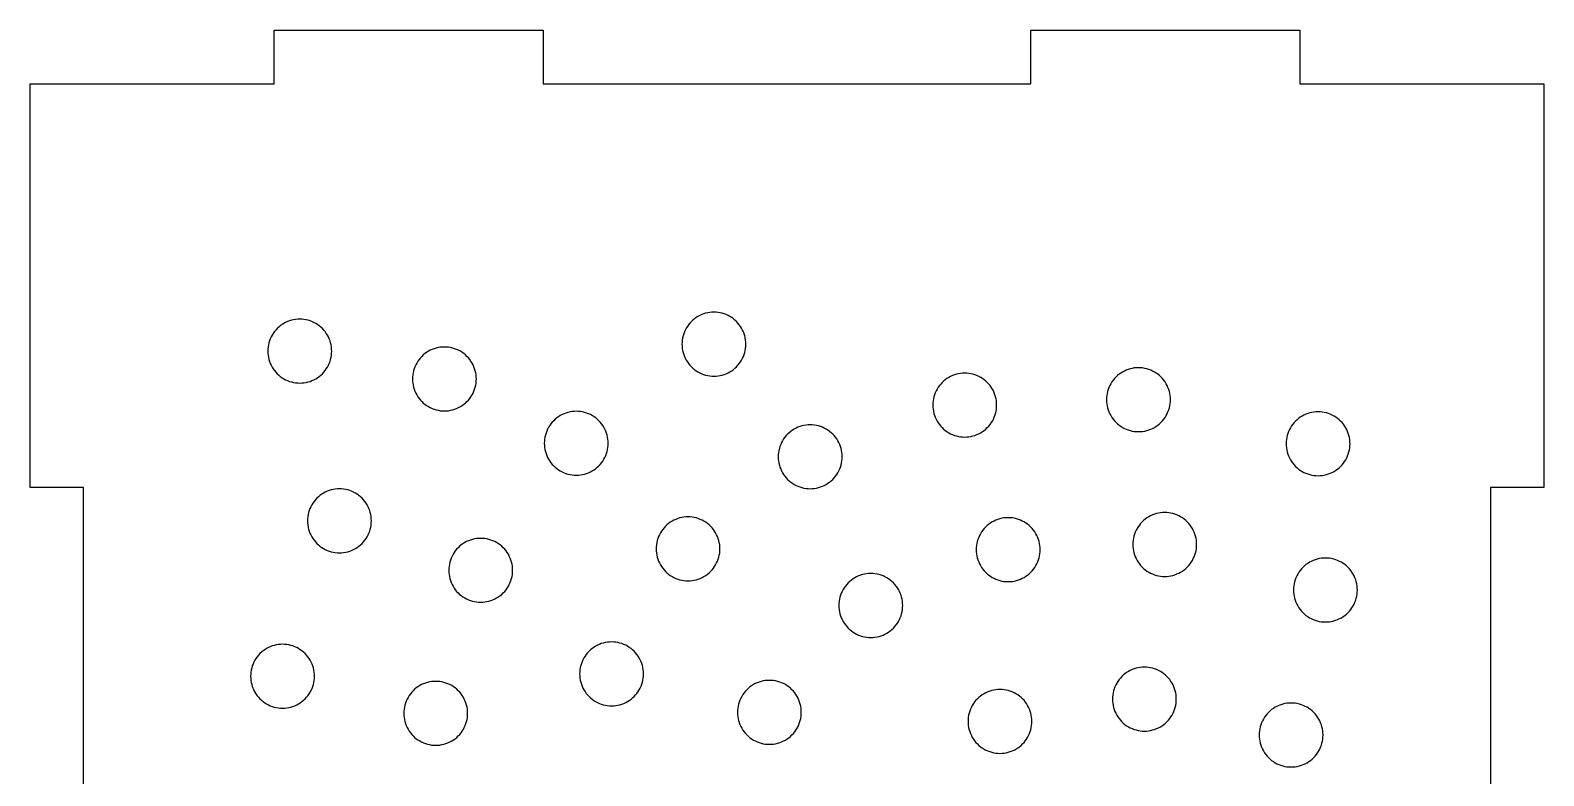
# Model space of a CAD drawing. Header units: millimetres. Extents: x 0 to 375, y -237 to 0.
# Drawn here: x 0 to 90, y -44.3 to 0 of the extents above; entities that cross this region are included whole.
import ezdxf

# ---------------------------------------------------------------- set-up
doc = ezdxf.new("R2010")
doc.units = ezdxf.units.MM
doc.layers.add('CUT', color=1, linetype='Continuous')

msp = doc.modelspace()

# ---------------------------------------------------------------- linework, layer by layer
at = {"layer": 'CUT'}
msp.add_lwpolyline([(3.175, -51.175), (3.175, -27.175), (0, -27.175), (0, -3.175), (3.175, -3.175), (14.5, -3.175), (14.5, 0), (30.5, 0), (30.5, -3.175), (59.5, -3.175), (59.5, 0), (75.5, 0), (75.5, -3.175), (86.825, -3.175), (90, -3.175), (90, -27.175), (86.825, -27.175), (86.825, -51.175)], dxfattribs=at)
for points in [[(42.453, -19.265), (42.489, -19.146), (42.518, -19.025), (42.538, -18.902), (42.55, -18.779), (42.554, -18.654), (42.55, -18.53), (42.538, -18.407), (42.518, -18.284), (42.489, -18.163), (42.453, -18.044), (42.409, -17.928), (42.358, -17.814), (42.3, -17.705), (42.234, -17.599), (42.162, -17.498), (42.083, -17.402), (41.998, -17.311), (41.907, -17.226), (41.811, -17.148), (41.71, -17.075), (41.604, -17.01), (41.495, -16.951), (41.382, -16.9), (41.265, -16.856), (41.146, -16.82), (41.025, -16.792), (40.903, -16.771), (40.779, -16.759), (40.655, -16.755), (40.53, -16.759), (40.407, -16.771), (40.284, -16.792), (40.163, -16.82), (40.044, -16.856), (39.928, -16.9), (39.815, -16.951), (39.705, -17.01), (39.6, -17.075), (39.498, -17.148), (39.402, -17.226), (39.312, -17.311), (39.227, -17.402), (39.148, -17.498), (39.075, -17.599), (39.01, -17.705), (38.951, -17.814), (38.9, -17.928), (38.856, -18.044), (38.82, -18.163), (38.792, -18.284), (38.772, -18.407), (38.759, -18.53), (38.755, -18.654), (38.759, -18.779), (38.772, -18.902), (38.792, -19.025), (38.82, -19.146), (38.856, -19.265), (38.9, -19.381), (38.951, -19.495), (39.01, -19.604), (39.075, -19.71), (39.148, -19.811), (39.227, -19.907), (39.312, -19.997), (39.402, -20.082), (39.498, -20.161), (39.6, -20.234), (39.705, -20.299), (39.815, -20.358), (39.928, -20.409), (40.044, -20.453), (40.163, -20.489), (40.284, -20.517), (40.407, -20.538), (40.53, -20.55), (40.655, -20.554), (40.779, -20.55), (40.903, -20.538), (41.025, -20.517), (41.146, -20.489), (41.265, -20.453), (41.382, -20.409), (41.495, -20.358), (41.604, -20.299), (41.71, -20.234), (41.811, -20.161), (41.907, -20.082), (41.998, -19.997), (42.083, -19.907), (42.162, -19.811), (42.234, -19.71), (42.3, -19.604), (42.358, -19.495), (42.409, -19.381), (42.453, -19.265)], [(17.824, -19.676), (17.861, -19.557), (17.889, -19.436), (17.909, -19.314), (17.921, -19.19), (17.925, -19.066), (17.921, -18.942), (17.909, -18.818), (17.889, -18.695), (17.861, -18.574), (17.824, -18.455), (17.781, -18.339), (17.729, -18.226), (17.671, -18.116), (17.605, -18.011), (17.533, -17.91), (17.454, -17.813), (17.369, -17.723), (17.278, -17.638), (17.182, -17.559), (17.081, -17.487), (16.976, -17.421), (16.866, -17.362), (16.753, -17.311), (16.636, -17.267), (16.518, -17.231), (16.397, -17.203), (16.274, -17.183), (16.15, -17.171), (16.026, -17.166), (15.902, -17.171), (15.778, -17.183), (15.655, -17.203), (15.534, -17.231), (15.415, -17.267), (15.299, -17.311), (15.186, -17.362), (15.076, -17.421), (14.971, -17.487), (14.87, -17.559), (14.774, -17.638), (14.683, -17.723), (14.598, -17.813), (14.519, -17.91), (14.447, -18.011), (14.381, -18.116), (14.323, -18.226), (14.271, -18.339), (14.227, -18.455), (14.191, -18.574), (14.163, -18.695), (14.143, -18.818), (14.131, -18.942), (14.127, -19.066), (14.131, -19.19), (14.143, -19.314), (14.163, -19.436), (14.191, -19.557), (14.227, -19.676), (14.271, -19.793), (14.323, -19.906), (14.381, -20.015), (14.447, -20.121), (14.519, -20.222), (14.598, -20.318), (14.683, -20.409), (14.774, -20.494), (14.87, -20.573), (14.971, -20.645), (15.076, -20.711), (15.186, -20.769), (15.299, -20.82), (15.415, -20.864), (15.534, -20.9), (15.655, -20.929), (15.778, -20.949), (15.902, -20.961), (16.026, -20.965), (16.15, -20.961), (16.274, -20.949), (16.397, -20.929), (16.518, -20.9), (16.636, -20.864), (16.753, -20.82), (16.866, -20.769), (16.976, -20.711), (17.081, -20.645), (17.182, -20.573), (17.278, -20.494), (17.369, -20.409), (17.454, -20.318), (17.533, -20.222), (17.605, -20.121), (17.671, -20.015), (17.729, -19.906), (17.781, -19.793), (17.824, -19.676)], [(26.425, -21.333), (26.461, -21.214), (26.49, -21.093), (26.51, -20.97), (26.522, -20.847), (26.526, -20.723), (26.522, -20.598), (26.51, -20.475), (26.49, -20.352), (26.461, -20.231), (26.425, -20.112), (26.382, -19.996), (26.33, -19.882), (26.272, -19.773), (26.206, -19.667), (26.134, -19.566), (26.055, -19.47), (25.97, -19.38), (25.879, -19.295), (25.783, -19.216), (25.682, -19.143), (25.576, -19.078), (25.467, -19.019), (25.354, -18.968), (25.237, -18.924), (25.118, -18.888), (24.997, -18.86), (24.875, -18.839), (24.751, -18.827), (24.627, -18.823), (24.503, -18.827), (24.379, -18.839), (24.256, -18.86), (24.135, -18.888), (24.016, -18.924), (23.9, -18.968), (23.787, -19.019), (23.677, -19.078), (23.572, -19.143), (23.471, -19.216), (23.374, -19.295), (23.284, -19.38), (23.199, -19.47), (23.12, -19.566), (23.048, -19.667), (22.982, -19.773), (22.923, -19.882), (22.872, -19.996), (22.828, -20.112), (22.792, -20.231), (22.764, -20.352), (22.744, -20.475), (22.732, -20.598), (22.727, -20.723), (22.732, -20.847), (22.744, -20.97), (22.764, -21.093), (22.792, -21.214), (22.828, -21.333), (22.872, -21.449), (22.923, -21.563), (22.982, -21.672), (23.048, -21.778), (23.12, -21.879), (23.199, -21.975), (23.284, -22.066), (23.374, -22.151), (23.471, -22.229), (23.572, -22.302), (23.677, -22.367), (23.787, -22.426), (23.9, -22.477), (24.016, -22.521), (24.135, -22.557), (24.256, -22.585), (24.379, -22.606), (24.503, -22.618), (24.627, -22.622), (24.751, -22.618), (24.875, -22.606), (24.997, -22.585), (25.118, -22.557), (25.237, -22.521), (25.354, -22.477), (25.467, -22.426), (25.576, -22.367), (25.682, -22.302), (25.783, -22.229), (25.879, -22.151), (25.97, -22.066), (26.055, -21.975), (26.134, -21.879), (26.206, -21.778), (26.272, -21.672), (26.33, -21.563), (26.382, -21.449), (26.425, -21.333)], [(57.367, -22.884), (57.403, -22.765), (57.431, -22.644), (57.451, -22.521), (57.464, -22.398), (57.468, -22.273), (57.464, -22.149), (57.451, -22.025), (57.431, -21.903), (57.403, -21.782), (57.367, -21.663), (57.323, -21.546), (57.272, -21.433), (57.213, -21.324), (57.148, -21.218), (57.075, -21.117), (56.996, -21.021), (56.911, -20.93), (56.821, -20.845), (56.725, -20.766), (56.624, -20.694), (56.518, -20.628), (56.408, -20.57), (56.295, -20.519), (56.179, -20.475), (56.06, -20.439), (55.939, -20.411), (55.816, -20.39), (55.693, -20.378), (55.568, -20.374), (55.444, -20.378), (55.321, -20.39), (55.198, -20.411), (55.077, -20.439), (54.958, -20.475), (54.842, -20.519), (54.728, -20.57), (54.619, -20.628), (54.513, -20.694), (54.412, -20.766), (54.316, -20.845), (54.225, -20.93), (54.14, -21.021), (54.062, -21.117), (53.989, -21.218), (53.924, -21.324), (53.865, -21.433), (53.814, -21.546), (53.77, -21.663), (53.734, -21.782), (53.706, -21.903), (53.685, -22.025), (53.673, -22.149), (53.669, -22.273), (53.673, -22.398), (53.685, -22.521), (53.706, -22.644), (53.734, -22.765), (53.77, -22.884), (53.814, -23), (53.865, -23.113), (53.924, -23.223), (53.989, -23.329), (54.062, -23.43), (54.14, -23.526), (54.225, -23.616), (54.316, -23.701), (54.412, -23.78), (54.513, -23.853), (54.619, -23.918), (54.728, -23.977), (54.842, -24.028), (54.958, -24.072), (55.077, -24.108), (55.198, -24.136), (55.321, -24.156), (55.444, -24.169), (55.568, -24.173), (55.693, -24.169), (55.816, -24.156), (55.939, -24.136), (56.06, -24.108), (56.179, -24.072), (56.295, -24.028), (56.408, -23.977), (56.518, -23.918), (56.624, -23.853), (56.725, -23.78), (56.821, -23.701), (56.911, -23.616), (56.996, -23.526), (57.075, -23.43), (57.148, -23.329), (57.213, -23.223), (57.272, -23.113), (57.323, -23), (57.367, -22.884)], [(67.656, -22.679), (67.7, -22.563), (67.736, -22.444), (67.764, -22.323), (67.784, -22.2), (67.797, -22.077), (67.801, -21.952), (67.797, -21.828), (67.784, -21.705), (67.764, -21.582), (67.736, -21.461), (67.7, -21.342), (67.656, -21.226), (67.605, -21.112), (67.546, -21.003), (67.481, -20.897), (67.408, -20.796), (67.329, -20.7), (67.244, -20.609), (67.154, -20.525), (67.058, -20.446), (66.956, -20.373), (66.851, -20.308), (66.741, -20.249), (66.628, -20.198), (66.512, -20.154), (66.393, -20.118), (66.272, -20.09), (66.149, -20.069), (66.026, -20.057), (65.901, -20.053), (65.777, -20.057), (65.653, -20.069), (65.531, -20.09), (65.41, -20.118), (65.291, -20.154), (65.174, -20.198), (65.061, -20.249), (64.952, -20.308), (64.846, -20.373), (64.745, -20.446), (64.649, -20.525), (64.558, -20.609), (64.473, -20.7), (64.394, -20.796), (64.322, -20.897), (64.256, -21.003), (64.198, -21.112), (64.147, -21.226), (64.103, -21.342), (64.067, -21.461), (64.038, -21.582), (64.018, -21.705), (64.006, -21.828), (64.002, -21.952), (64.006, -22.077), (64.018, -22.2), (64.038, -22.323), (64.067, -22.444), (64.103, -22.563), (64.147, -22.679), (64.198, -22.793), (64.256, -22.902), (64.322, -23.008), (64.394, -23.109), (64.473, -23.205), (64.558, -23.295), (64.649, -23.38), (64.745, -23.459), (64.846, -23.532), (64.952, -23.597), (65.061, -23.656), (65.174, -23.707), (65.291, -23.751), (65.41, -23.787), (65.531, -23.815), (65.653, -23.836), (65.777, -23.848), (65.901, -23.852), (66.026, -23.848), (66.149, -23.836), (66.272, -23.815), (66.393, -23.787), (66.512, -23.751), (66.628, -23.707), (66.741, -23.656), (66.851, -23.597), (66.956, -23.532), (67.058, -23.459), (67.154, -23.38), (67.244, -23.295), (67.329, -23.205), (67.408, -23.109), (67.481, -23.008), (67.546, -22.902), (67.605, -22.793), (67.656, -22.679)], [(34.266, -25.154), (34.302, -25.035), (34.33, -24.914), (34.351, -24.792), (34.363, -24.668), (34.367, -24.544), (34.363, -24.419), (34.351, -24.296), (34.33, -24.173), (34.302, -24.052), (34.266, -23.933), (34.222, -23.817), (34.171, -23.704), (34.112, -23.594), (34.047, -23.488), (33.974, -23.387), (33.896, -23.291), (33.811, -23.201), (33.72, -23.116), (33.624, -23.037), (33.523, -22.964), (33.417, -22.899), (33.308, -22.84), (33.194, -22.789), (33.078, -22.745), (32.959, -22.709), (32.838, -22.681), (32.716, -22.661), (32.592, -22.648), (32.468, -22.644), (32.343, -22.648), (32.22, -22.661), (32.097, -22.681), (31.976, -22.709), (31.857, -22.745), (31.741, -22.789), (31.628, -22.84), (31.518, -22.899), (31.412, -22.964), (31.311, -23.037), (31.215, -23.116), (31.125, -23.201), (31.04, -23.291), (30.961, -23.387), (30.888, -23.488), (30.823, -23.594), (30.764, -23.704), (30.713, -23.817), (30.669, -23.933), (30.633, -24.052), (30.605, -24.173), (30.585, -24.296), (30.572, -24.419), (30.568, -24.544), (30.572, -24.668), (30.585, -24.792), (30.605, -24.914), (30.633, -25.035), (30.669, -25.154), (30.713, -25.271), (30.764, -25.384), (30.823, -25.493), (30.888, -25.599), (30.961, -25.7), (31.04, -25.796), (31.125, -25.887), (31.215, -25.972), (31.311, -26.05), (31.412, -26.123), (31.518, -26.189), (31.628, -26.247), (31.741, -26.298), (31.857, -26.342), (31.976, -26.378), (32.097, -26.406), (32.22, -26.427), (32.343, -26.439), (32.468, -26.443), (32.592, -26.439), (32.716, -26.427), (32.838, -26.406), (32.959, -26.378), (33.078, -26.342), (33.194, -26.298), (33.308, -26.247), (33.417, -26.189), (33.523, -26.123), (33.624, -26.05), (33.72, -25.972), (33.811, -25.887), (33.896, -25.796), (33.974, -25.7), (34.047, -25.599), (34.112, -25.493), (34.171, -25.384), (34.222, -25.271), (34.266, -25.154)], [(78.336, -25.297), (78.38, -25.181), (78.416, -25.062), (78.444, -24.941), (78.464, -24.818), (78.477, -24.695), (78.481, -24.571), (78.477, -24.446), (78.464, -24.323), (78.444, -24.2), (78.416, -24.079), (78.38, -23.96), (78.336, -23.844), (78.285, -23.731), (78.226, -23.621), (78.161, -23.515), (78.088, -23.414), (78.009, -23.318), (77.924, -23.228), (77.834, -23.143), (77.738, -23.064), (77.636, -22.991), (77.531, -22.926), (77.421, -22.867), (77.308, -22.816), (77.192, -22.772), (77.073, -22.736), (76.952, -22.708), (76.829, -22.688), (76.706, -22.675), (76.581, -22.671), (76.457, -22.675), (76.333, -22.688), (76.211, -22.708), (76.09, -22.736), (75.971, -22.772), (75.854, -22.816), (75.741, -22.867), (75.632, -22.926), (75.526, -22.991), (75.425, -23.064), (75.329, -23.143), (75.238, -23.228), (75.153, -23.318), (75.074, -23.414), (75.002, -23.515), (74.936, -23.621), (74.878, -23.731), (74.827, -23.844), (74.783, -23.96), (74.747, -24.079), (74.718, -24.2), (74.698, -24.323), (74.686, -24.446), (74.682, -24.571), (74.686, -24.695), (74.698, -24.818), (74.718, -24.941), (74.747, -25.062), (74.783, -25.181), (74.827, -25.297), (74.878, -25.411), (74.936, -25.52), (75.002, -25.626), (75.074, -25.727), (75.153, -25.823), (75.238, -25.914), (75.329, -25.999), (75.425, -26.077), (75.526, -26.15), (75.632, -26.215), (75.741, -26.274), (75.854, -26.325), (75.971, -26.369), (76.09, -26.405), (76.211, -26.433), (76.333, -26.454), (76.457, -26.466), (76.581, -26.47), (76.706, -26.466), (76.829, -26.454), (76.952, -26.433), (77.073, -26.405), (77.192, -26.369), (77.308, -26.325), (77.421, -26.274), (77.531, -26.215), (77.636, -26.15), (77.738, -26.077), (77.834, -25.999), (77.924, -25.914), (78.009, -25.823), (78.088, -25.727), (78.161, -25.626), (78.226, -25.52), (78.285, -25.411), (78.336, -25.297)], [(48.178, -25.954), (48.214, -25.835), (48.242, -25.714), (48.263, -25.591), (48.275, -25.468), (48.279, -25.344), (48.275, -25.219), (48.263, -25.096), (48.242, -24.973), (48.214, -24.852), (48.178, -24.733), (48.134, -24.617), (48.083, -24.504), (48.024, -24.394), (47.959, -24.288), (47.886, -24.187), (47.808, -24.091), (47.723, -24.001), (47.632, -23.916), (47.536, -23.837), (47.435, -23.764), (47.329, -23.699), (47.22, -23.64), (47.106, -23.589), (46.99, -23.545), (46.871, -23.509), (46.75, -23.481), (46.628, -23.461), (46.504, -23.448), (46.38, -23.444), (46.255, -23.448), (46.132, -23.461), (46.009, -23.481), (45.888, -23.509), (45.769, -23.545), (45.653, -23.589), (45.54, -23.64), (45.43, -23.699), (45.324, -23.764), (45.223, -23.837), (45.127, -23.916), (45.037, -24.001), (44.952, -24.091), (44.873, -24.187), (44.8, -24.288), (44.735, -24.394), (44.676, -24.504), (44.625, -24.617), (44.581, -24.733), (44.545, -24.852), (44.517, -24.973), (44.497, -25.096), (44.484, -25.219), (44.48, -25.344), (44.484, -25.468), (44.497, -25.591), (44.517, -25.714), (44.545, -25.835), (44.581, -25.954), (44.625, -26.07), (44.676, -26.184), (44.735, -26.293), (44.8, -26.399), (44.873, -26.5), (44.952, -26.596), (45.037, -26.687), (45.127, -26.772), (45.223, -26.85), (45.324, -26.923), (45.43, -26.988), (45.54, -27.047), (45.653, -27.098), (45.769, -27.142), (45.888, -27.178), (46.009, -27.206), (46.132, -27.227), (46.255, -27.239), (46.38, -27.243), (46.504, -27.239), (46.628, -27.227), (46.75, -27.206), (46.871, -27.178), (46.99, -27.142), (47.106, -27.098), (47.22, -27.047), (47.329, -26.988), (47.435, -26.923), (47.536, -26.85), (47.632, -26.772), (47.723, -26.687), (47.808, -26.596), (47.886, -26.5), (47.959, -26.399), (48.024, -26.293), (48.083, -26.184), (48.134, -26.07), (48.178, -25.954)], [(20.184, -29.764), (20.22, -29.645), (20.248, -29.524), (20.269, -29.402), (20.281, -29.278), (20.285, -29.154), (20.281, -29.03), (20.269, -28.906), (20.248, -28.783), (20.22, -28.662), (20.184, -28.543), (20.14, -28.427), (20.089, -28.314), (20.03, -28.204), (19.965, -28.099), (19.892, -27.998), (19.814, -27.902), (19.729, -27.811), (19.638, -27.726), (19.542, -27.647), (19.441, -27.575), (19.335, -27.509), (19.226, -27.45), (19.112, -27.399), (18.996, -27.355), (18.877, -27.319), (18.756, -27.291), (18.634, -27.271), (18.51, -27.259), (18.386, -27.255), (18.261, -27.259), (18.138, -27.271), (18.015, -27.291), (17.894, -27.319), (17.775, -27.355), (17.659, -27.399), (17.546, -27.45), (17.436, -27.509), (17.33, -27.575), (17.229, -27.647), (17.133, -27.726), (17.043, -27.811), (16.958, -27.902), (16.879, -27.998), (16.806, -28.099), (16.741, -28.204), (16.682, -28.314), (16.631, -28.427), (16.587, -28.543), (16.551, -28.662), (16.523, -28.783), (16.503, -28.906), (16.49, -29.03), (16.486, -29.154), (16.49, -29.278), (16.503, -29.402), (16.523, -29.524), (16.551, -29.645), (16.587, -29.764), (16.631, -29.881), (16.682, -29.994), (16.741, -30.104), (16.806, -30.209), (16.879, -30.31), (16.958, -30.406), (17.043, -30.497), (17.133, -30.582), (17.229, -30.661), (17.33, -30.733), (17.436, -30.799), (17.546, -30.857), (17.659, -30.909), (17.775, -30.952), (17.894, -30.988), (18.015, -31.017), (18.138, -31.037), (18.261, -31.049), (18.386, -31.053), (18.51, -31.049), (18.634, -31.037), (18.756, -31.017), (18.877, -30.988), (18.996, -30.952), (19.112, -30.909), (19.226, -30.857), (19.335, -30.799), (19.441, -30.733), (19.542, -30.661), (19.638, -30.582), (19.729, -30.497), (19.814, -30.406), (19.892, -30.31), (19.965, -30.209), (20.03, -30.104), (20.089, -29.994), (20.14, -29.881), (20.184, -29.764)], [(69.258, -31.168), (69.294, -31.049), (69.322, -30.928), (69.342, -30.805), (69.354, -30.682), (69.358, -30.557), (69.354, -30.433), (69.342, -30.309), (69.322, -30.187), (69.294, -30.066), (69.258, -29.947), (69.214, -29.831), (69.163, -29.717), (69.104, -29.608), (69.038, -29.502), (68.966, -29.401), (68.887, -29.305), (68.802, -29.214), (68.711, -29.129), (68.615, -29.051), (68.514, -28.978), (68.409, -28.913), (68.299, -28.854), (68.186, -28.803), (68.07, -28.759), (67.951, -28.723), (67.83, -28.695), (67.707, -28.674), (67.583, -28.662), (67.459, -28.658), (67.335, -28.662), (67.211, -28.674), (67.089, -28.695), (66.968, -28.723), (66.849, -28.759), (66.732, -28.803), (66.619, -28.854), (66.509, -28.913), (66.404, -28.978), (66.303, -29.051), (66.207, -29.129), (66.116, -29.214), (66.031, -29.305), (65.952, -29.401), (65.88, -29.502), (65.814, -29.608), (65.756, -29.717), (65.704, -29.831), (65.661, -29.947), (65.625, -30.066), (65.596, -30.187), (65.576, -30.309), (65.564, -30.433), (65.56, -30.557), (65.564, -30.682), (65.576, -30.805), (65.596, -30.928), (65.625, -31.049), (65.661, -31.168), (65.704, -31.284), (65.756, -31.397), (65.814, -31.507), (65.88, -31.613), (65.952, -31.714), (66.031, -31.81), (66.116, -31.9), (66.207, -31.985), (66.303, -32.064), (66.404, -32.137), (66.509, -32.202), (66.619, -32.261), (66.732, -32.312), (66.849, -32.356), (66.968, -32.392), (67.089, -32.42), (67.211, -32.44), (67.335, -32.453), (67.459, -32.457), (67.583, -32.453), (67.707, -32.44), (67.83, -32.42), (67.951, -32.392), (68.07, -32.356), (68.186, -32.312), (68.299, -32.261), (68.409, -32.202), (68.514, -32.137), (68.615, -32.064), (68.711, -31.985), (68.802, -31.9), (68.887, -31.81), (68.966, -31.714), (69.038, -31.613), (69.104, -31.507), (69.163, -31.397), (69.214, -31.284), (69.258, -31.168)], [(40.912, -31.429), (40.948, -31.31), (40.976, -31.189), (40.997, -31.066), (41.009, -30.943), (41.013, -30.818), (41.009, -30.694), (40.997, -30.57), (40.976, -30.448), (40.948, -30.327), (40.912, -30.208), (40.868, -30.092), (40.817, -29.978), (40.758, -29.869), (40.693, -29.763), (40.62, -29.662), (40.542, -29.566), (40.457, -29.475), (40.366, -29.39), (40.27, -29.312), (40.169, -29.239), (40.063, -29.174), (39.954, -29.115), (39.84, -29.064), (39.724, -29.02), (39.605, -28.984), (39.484, -28.956), (39.362, -28.935), (39.238, -28.923), (39.114, -28.919), (38.989, -28.923), (38.866, -28.935), (38.743, -28.956), (38.622, -28.984), (38.503, -29.02), (38.387, -29.064), (38.274, -29.115), (38.164, -29.174), (38.058, -29.239), (37.957, -29.312), (37.861, -29.39), (37.771, -29.475), (37.686, -29.566), (37.607, -29.662), (37.534, -29.763), (37.469, -29.869), (37.41, -29.978), (37.359, -30.092), (37.315, -30.208), (37.279, -30.327), (37.251, -30.448), (37.231, -30.57), (37.218, -30.694), (37.214, -30.818), (37.218, -30.943), (37.231, -31.066), (37.251, -31.189), (37.279, -31.31), (37.315, -31.429), (37.359, -31.545), (37.41, -31.658), (37.469, -31.768), (37.534, -31.874), (37.607, -31.975), (37.686, -32.071), (37.771, -32.161), (37.861, -32.246), (37.957, -32.325), (38.058, -32.398), (38.164, -32.463), (38.274, -32.522), (38.387, -32.573), (38.503, -32.617), (38.622, -32.653), (38.743, -32.681), (38.866, -32.701), (38.989, -32.714), (39.114, -32.718), (39.238, -32.714), (39.362, -32.701), (39.484, -32.681), (39.605, -32.653), (39.724, -32.617), (39.84, -32.573), (39.954, -32.522), (40.063, -32.463), (40.169, -32.398), (40.27, -32.325), (40.366, -32.246), (40.457, -32.161), (40.542, -32.071), (40.62, -31.975), (40.693, -31.874), (40.758, -31.768), (40.817, -31.658), (40.868, -31.545), (40.912, -31.429)], [(59.951, -31.477), (59.987, -31.358), (60.015, -31.237), (60.035, -31.115), (60.047, -30.991), (60.052, -30.867), (60.047, -30.743), (60.035, -30.619), (60.015, -30.496), (59.987, -30.375), (59.951, -30.256), (59.907, -30.14), (59.856, -30.027), (59.797, -29.917), (59.731, -29.812), (59.659, -29.711), (59.58, -29.615), (59.495, -29.524), (59.405, -29.439), (59.308, -29.36), (59.207, -29.288), (59.102, -29.222), (58.992, -29.163), (58.879, -29.112), (58.763, -29.068), (58.644, -29.032), (58.523, -29.004), (58.4, -28.984), (58.276, -28.972), (58.152, -28.968), (58.028, -28.972), (57.904, -28.984), (57.782, -29.004), (57.661, -29.032), (57.542, -29.068), (57.425, -29.112), (57.312, -29.163), (57.203, -29.222), (57.097, -29.288), (56.996, -29.36), (56.9, -29.439), (56.809, -29.524), (56.724, -29.615), (56.645, -29.711), (56.573, -29.812), (56.507, -29.917), (56.449, -30.027), (56.398, -30.14), (56.354, -30.256), (56.318, -30.375), (56.289, -30.496), (56.269, -30.619), (56.257, -30.743), (56.253, -30.867), (56.257, -30.991), (56.269, -31.115), (56.289, -31.237), (56.318, -31.358), (56.354, -31.477), (56.398, -31.594), (56.449, -31.707), (56.507, -31.816), (56.573, -31.922), (56.645, -32.023), (56.724, -32.119), (56.809, -32.21), (56.9, -32.295), (56.996, -32.374), (57.097, -32.446), (57.203, -32.512), (57.312, -32.57), (57.425, -32.622), (57.542, -32.665), (57.661, -32.701), (57.782, -32.73), (57.904, -32.75), (58.028, -32.762), (58.152, -32.766), (58.276, -32.762), (58.4, -32.75), (58.523, -32.73), (58.644, -32.701), (58.763, -32.665), (58.879, -32.622), (58.992, -32.57), (59.102, -32.512), (59.207, -32.446), (59.308, -32.374), (59.405, -32.295), (59.495, -32.21), (59.58, -32.119), (59.659, -32.023), (59.731, -31.922), (59.797, -31.816), (59.856, -31.707), (59.907, -31.594), (59.951, -31.477)], [(28.583, -32.703), (28.619, -32.584), (28.647, -32.463), (28.667, -32.341), (28.679, -32.217), (28.683, -32.093), (28.679, -31.969), (28.667, -31.845), (28.647, -31.722), (28.619, -31.601), (28.583, -31.482), (28.539, -31.366), (28.488, -31.253), (28.429, -31.143), (28.363, -31.038), (28.291, -30.937), (28.212, -30.841), (28.127, -30.75), (28.036, -30.665), (27.94, -30.586), (27.839, -30.514), (27.734, -30.448), (27.624, -30.389), (27.511, -30.338), (27.395, -30.294), (27.276, -30.258), (27.155, -30.23), (27.032, -30.21), (26.908, -30.198), (26.784, -30.194), (26.66, -30.198), (26.536, -30.21), (26.414, -30.23), (26.293, -30.258), (26.174, -30.294), (26.057, -30.338), (25.944, -30.389), (25.834, -30.448), (25.729, -30.514), (25.628, -30.586), (25.532, -30.665), (25.441, -30.75), (25.356, -30.841), (25.277, -30.937), (25.205, -31.038), (25.139, -31.143), (25.081, -31.253), (25.029, -31.366), (24.986, -31.482), (24.95, -31.601), (24.921, -31.722), (24.901, -31.845), (24.889, -31.969), (24.885, -32.093), (24.889, -32.217), (24.901, -32.341), (24.921, -32.463), (24.95, -32.584), (24.986, -32.703), (25.029, -32.82), (25.081, -32.933), (25.139, -33.042), (25.205, -33.148), (25.277, -33.249), (25.356, -33.345), (25.441, -33.436), (25.532, -33.521), (25.628, -33.6), (25.729, -33.672), (25.834, -33.738), (25.944, -33.796), (26.057, -33.848), (26.174, -33.891), (26.293, -33.927), (26.414, -33.956), (26.536, -33.976), (26.66, -33.988), (26.784, -33.992), (26.908, -33.988), (27.032, -33.976), (27.155, -33.956), (27.276, -33.927), (27.395, -33.891), (27.511, -33.848), (27.624, -33.796), (27.734, -33.738), (27.839, -33.672), (27.94, -33.6), (28.036, -33.521), (28.127, -33.436), (28.212, -33.345), (28.291, -33.249), (28.363, -33.148), (28.429, -33.042), (28.488, -32.933), (28.539, -32.82), (28.583, -32.703)], [(78.817, -33.874), (78.853, -33.756), (78.881, -33.634), (78.901, -33.512), (78.913, -33.388), (78.918, -33.264), (78.913, -33.14), (78.901, -33.016), (78.881, -32.893), (78.853, -32.772), (78.817, -32.653), (78.773, -32.537), (78.722, -32.424), (78.663, -32.314), (78.597, -32.209), (78.525, -32.108), (78.446, -32.012), (78.361, -31.921), (78.271, -31.836), (78.174, -31.757), (78.073, -31.685), (77.968, -31.619), (77.858, -31.56), (77.745, -31.509), (77.629, -31.465), (77.51, -31.429), (77.389, -31.401), (77.266, -31.381), (77.142, -31.369), (77.018, -31.365), (76.894, -31.369), (76.77, -31.381), (76.648, -31.401), (76.527, -31.429), (76.408, -31.465), (76.291, -31.509), (76.178, -31.56), (76.069, -31.619), (75.963, -31.685), (75.862, -31.757), (75.766, -31.836), (75.675, -31.921), (75.59, -32.012), (75.511, -32.108), (75.439, -32.209), (75.373, -32.314), (75.315, -32.424), (75.264, -32.537), (75.22, -32.653), (75.184, -32.772), (75.155, -32.893), (75.135, -33.016), (75.123, -33.14), (75.119, -33.264), (75.123, -33.388), (75.135, -33.512), (75.155, -33.634), (75.184, -33.756), (75.22, -33.874), (75.264, -33.991), (75.315, -34.104), (75.373, -34.214), (75.439, -34.319), (75.511, -34.42), (75.59, -34.516), (75.675, -34.607), (75.766, -34.692), (75.862, -34.771), (75.963, -34.843), (76.069, -34.909), (76.178, -34.967), (76.291, -35.019), (76.408, -35.062), (76.527, -35.099), (76.648, -35.127), (76.77, -35.147), (76.894, -35.159), (77.018, -35.163), (77.142, -35.159), (77.266, -35.147), (77.389, -35.127), (77.51, -35.099), (77.629, -35.062), (77.745, -35.019), (77.858, -34.967), (77.968, -34.909), (78.073, -34.843), (78.174, -34.771), (78.271, -34.692), (78.361, -34.607), (78.446, -34.516), (78.525, -34.42), (78.597, -34.319), (78.663, -34.214), (78.722, -34.104), (78.773, -33.991), (78.817, -33.874)], [(51.737, -34.911), (51.781, -34.795), (51.817, -34.676), (51.845, -34.555), (51.865, -34.432), (51.878, -34.309), (51.882, -34.184), (51.878, -34.06), (51.865, -33.936), (51.845, -33.814), (51.817, -33.693), (51.781, -33.574), (51.737, -33.458), (51.686, -33.344), (51.627, -33.235), (51.562, -33.129), (51.489, -33.028), (51.41, -32.932), (51.325, -32.841), (51.235, -32.756), (51.139, -32.678), (51.038, -32.605), (50.932, -32.54), (50.822, -32.481), (50.709, -32.43), (50.593, -32.386), (50.474, -32.35), (50.353, -32.322), (50.23, -32.301), (50.107, -32.289), (49.982, -32.285), (49.858, -32.289), (49.734, -32.301), (49.612, -32.322), (49.491, -32.35), (49.372, -32.386), (49.255, -32.43), (49.142, -32.481), (49.033, -32.54), (48.927, -32.605), (48.826, -32.678), (48.73, -32.756), (48.639, -32.841), (48.554, -32.932), (48.475, -33.028), (48.403, -33.129), (48.337, -33.235), (48.279, -33.344), (48.228, -33.458), (48.184, -33.574), (48.148, -33.693), (48.12, -33.814), (48.099, -33.936), (48.087, -34.06), (48.083, -34.184), (48.087, -34.309), (48.099, -34.432), (48.12, -34.555), (48.148, -34.676), (48.184, -34.795), (48.228, -34.911), (48.279, -35.024), (48.337, -35.134), (48.403, -35.24), (48.475, -35.341), (48.554, -35.437), (48.639, -35.527), (48.73, -35.612), (48.826, -35.691), (48.927, -35.764), (49.033, -35.829), (49.142, -35.888), (49.255, -35.939), (49.372, -35.983), (49.491, -36.019), (49.612, -36.047), (49.734, -36.067), (49.858, -36.08), (49.982, -36.084), (50.107, -36.08), (50.23, -36.067), (50.353, -36.047), (50.474, -36.019), (50.593, -35.983), (50.709, -35.939), (50.822, -35.888), (50.932, -35.829), (51.038, -35.764), (51.139, -35.691), (51.235, -35.612), (51.325, -35.527), (51.41, -35.437), (51.489, -35.341), (51.562, -35.24), (51.627, -35.134), (51.686, -35.024), (51.737, -34.911)], [(16.8, -38.999), (16.836, -38.881), (16.865, -38.76), (16.885, -38.637), (16.897, -38.513), (16.901, -38.389), (16.897, -38.265), (16.885, -38.141), (16.865, -38.018), (16.836, -37.897), (16.8, -37.778), (16.757, -37.662), (16.705, -37.549), (16.647, -37.439), (16.581, -37.334), (16.509, -37.233), (16.43, -37.137), (16.345, -37.046), (16.254, -36.961), (16.158, -36.882), (16.057, -36.81), (15.951, -36.744), (15.842, -36.686), (15.729, -36.634), (15.612, -36.59), (15.493, -36.554), (15.372, -36.526), (15.25, -36.506), (15.126, -36.494), (15.002, -36.49), (14.878, -36.494), (14.754, -36.506), (14.631, -36.526), (14.51, -36.554), (14.391, -36.59), (14.275, -36.634), (14.162, -36.686), (14.052, -36.744), (13.947, -36.81), (13.846, -36.882), (13.749, -36.961), (13.659, -37.046), (13.574, -37.137), (13.495, -37.233), (13.423, -37.334), (13.357, -37.439), (13.298, -37.549), (13.247, -37.662), (13.203, -37.778), (13.167, -37.897), (13.139, -38.018), (13.119, -38.141), (13.107, -38.265), (13.102, -38.389), (13.107, -38.513), (13.119, -38.637), (13.139, -38.76), (13.167, -38.881), (13.203, -38.999), (13.247, -39.116), (13.298, -39.229), (13.357, -39.339), (13.423, -39.444), (13.495, -39.545), (13.574, -39.641), (13.659, -39.732), (13.749, -39.817), (13.846, -39.896), (13.947, -39.968), (14.052, -40.034), (14.162, -40.092), (14.275, -40.144), (14.391, -40.187), (14.51, -40.224), (14.631, -40.252), (14.754, -40.272), (14.878, -40.284), (15.002, -40.288), (15.126, -40.284), (15.25, -40.272), (15.372, -40.252), (15.493, -40.224), (15.612, -40.187), (15.729, -40.144), (15.842, -40.092), (15.951, -40.034), (16.057, -39.968), (16.158, -39.896), (16.254, -39.817), (16.345, -39.732), (16.43, -39.641), (16.509, -39.545), (16.581, -39.444), (16.647, -39.339), (16.705, -39.229), (16.757, -39.116), (16.8, -38.999)], [(36.323, -38.977), (36.367, -38.86), (36.403, -38.741), (36.431, -38.62), (36.452, -38.498), (36.464, -38.374), (36.468, -38.25), (36.464, -38.126), (36.452, -38.002), (36.431, -37.879), (36.403, -37.758), (36.367, -37.639), (36.323, -37.523), (36.272, -37.41), (36.213, -37.3), (36.148, -37.195), (36.075, -37.094), (35.997, -36.997), (35.912, -36.907), (35.821, -36.822), (35.725, -36.743), (35.624, -36.671), (35.518, -36.605), (35.409, -36.546), (35.295, -36.495), (35.179, -36.451), (35.06, -36.415), (34.939, -36.387), (34.817, -36.367), (34.693, -36.355), (34.569, -36.35), (34.444, -36.355), (34.321, -36.367), (34.198, -36.387), (34.077, -36.415), (33.958, -36.451), (33.842, -36.495), (33.729, -36.546), (33.619, -36.605), (33.513, -36.671), (33.412, -36.743), (33.316, -36.822), (33.226, -36.907), (33.141, -36.997), (33.062, -37.094), (32.989, -37.195), (32.924, -37.3), (32.865, -37.41), (32.814, -37.523), (32.77, -37.639), (32.734, -37.758), (32.706, -37.879), (32.686, -38.002), (32.673, -38.126), (32.669, -38.25), (32.673, -38.374), (32.686, -38.498), (32.706, -38.62), (32.734, -38.741), (32.77, -38.86), (32.814, -38.977), (32.865, -39.09), (32.924, -39.199), (32.989, -39.305), (33.062, -39.406), (33.141, -39.502), (33.226, -39.593), (33.316, -39.678), (33.412, -39.757), (33.513, -39.829), (33.619, -39.895), (33.729, -39.953), (33.842, -40.005), (33.958, -40.048), (34.077, -40.084), (34.198, -40.113), (34.321, -40.133), (34.444, -40.145), (34.569, -40.149), (34.693, -40.145), (34.817, -40.133), (34.939, -40.113), (35.06, -40.084), (35.179, -40.048), (35.295, -40.005), (35.409, -39.953), (35.518, -39.895), (35.624, -39.829), (35.725, -39.757), (35.821, -39.678), (35.912, -39.593), (35.997, -39.502), (36.075, -39.406), (36.148, -39.305), (36.213, -39.199), (36.272, -39.09), (36.323, -38.977)], [(25.908, -41.203), (25.944, -41.084), (25.972, -40.963), (25.992, -40.84), (26.004, -40.717), (26.008, -40.593), (26.004, -40.468), (25.992, -40.345), (25.972, -40.222), (25.944, -40.101), (25.908, -39.982), (25.864, -39.866), (25.812, -39.752), (25.754, -39.643), (25.688, -39.537), (25.616, -39.436), (25.537, -39.34), (25.452, -39.249), (25.361, -39.165), (25.265, -39.086), (25.164, -39.013), (25.059, -38.948), (24.949, -38.889), (24.836, -38.838), (24.72, -38.794), (24.601, -38.758), (24.48, -38.73), (24.357, -38.709), (24.233, -38.697), (24.109, -38.693), (23.985, -38.697), (23.861, -38.709), (23.739, -38.73), (23.617, -38.758), (23.499, -38.794), (23.382, -38.838), (23.269, -38.889), (23.159, -38.948), (23.054, -39.013), (22.953, -39.086), (22.857, -39.165), (22.766, -39.249), (22.681, -39.34), (22.602, -39.436), (22.53, -39.537), (22.464, -39.643), (22.406, -39.752), (22.354, -39.866), (22.311, -39.982), (22.274, -40.101), (22.246, -40.222), (22.226, -40.345), (22.214, -40.468), (22.21, -40.593), (22.214, -40.717), (22.226, -40.84), (22.246, -40.963), (22.274, -41.084), (22.311, -41.203), (22.354, -41.319), (22.406, -41.433), (22.464, -41.542), (22.53, -41.648), (22.602, -41.749), (22.681, -41.845), (22.766, -41.936), (22.857, -42.02), (22.953, -42.099), (23.054, -42.172), (23.159, -42.237), (23.269, -42.296), (23.382, -42.347), (23.499, -42.391), (23.617, -42.427), (23.739, -42.455), (23.861, -42.476), (23.985, -42.488), (24.109, -42.492), (24.233, -42.488), (24.357, -42.476), (24.48, -42.455), (24.601, -42.427), (24.72, -42.391), (24.836, -42.347), (24.949, -42.296), (25.059, -42.237), (25.164, -42.172), (25.265, -42.099), (25.361, -42.02), (25.452, -41.936), (25.537, -41.845), (25.616, -41.749), (25.688, -41.648), (25.754, -41.542), (25.812, -41.433), (25.864, -41.319), (25.908, -41.203)], [(45.752, -41.143), (45.788, -41.024), (45.816, -40.903), (45.836, -40.781), (45.848, -40.657), (45.852, -40.533), (45.848, -40.409), (45.836, -40.285), (45.816, -40.162), (45.788, -40.041), (45.752, -39.922), (45.708, -39.806), (45.656, -39.693), (45.598, -39.583), (45.532, -39.478), (45.46, -39.377), (45.381, -39.281), (45.296, -39.19), (45.205, -39.105), (45.109, -39.026), (45.008, -38.954), (44.903, -38.888), (44.793, -38.829), (44.68, -38.778), (44.564, -38.734), (44.445, -38.698), (44.324, -38.67), (44.201, -38.65), (44.077, -38.638), (43.953, -38.634), (43.829, -38.638), (43.705, -38.65), (43.582, -38.67), (43.461, -38.698), (43.343, -38.734), (43.226, -38.778), (43.113, -38.829), (43.003, -38.888), (42.898, -38.954), (42.797, -39.026), (42.701, -39.105), (42.61, -39.19), (42.525, -39.281), (42.446, -39.377), (42.374, -39.478), (42.308, -39.583), (42.25, -39.693), (42.198, -39.806), (42.155, -39.922), (42.118, -40.041), (42.09, -40.162), (42.07, -40.285), (42.058, -40.409), (42.054, -40.533), (42.058, -40.657), (42.07, -40.781), (42.09, -40.903), (42.118, -41.024), (42.155, -41.143), (42.198, -41.26), (42.25, -41.373), (42.308, -41.483), (42.374, -41.588), (42.446, -41.689), (42.525, -41.785), (42.61, -41.876), (42.701, -41.961), (42.797, -42.04), (42.898, -42.112), (43.003, -42.178), (43.113, -42.236), (43.226, -42.288), (43.343, -42.331), (43.461, -42.368), (43.582, -42.396), (43.705, -42.416), (43.829, -42.428), (43.953, -42.432), (44.077, -42.428), (44.201, -42.416), (44.324, -42.396), (44.445, -42.368), (44.564, -42.331), (44.68, -42.288), (44.793, -42.236), (44.903, -42.178), (45.008, -42.112), (45.109, -42.04), (45.205, -41.961), (45.296, -41.876), (45.381, -41.785), (45.46, -41.689), (45.532, -41.588), (45.598, -41.483), (45.656, -41.373), (45.708, -41.26), (45.752, -41.143)], [(68.05, -40.358), (68.087, -40.239), (68.115, -40.118), (68.135, -39.996), (68.147, -39.872), (68.151, -39.748), (68.147, -39.624), (68.135, -39.5), (68.115, -39.377), (68.087, -39.256), (68.05, -39.137), (68.007, -39.021), (67.955, -38.908), (67.897, -38.798), (67.831, -38.693), (67.759, -38.592), (67.68, -38.496), (67.595, -38.405), (67.504, -38.32), (67.408, -38.241), (67.307, -38.169), (67.202, -38.103), (67.092, -38.044), (66.979, -37.993), (66.862, -37.949), (66.744, -37.913), (66.623, -37.885), (66.5, -37.865), (66.376, -37.853), (66.252, -37.848), (66.128, -37.853), (66.004, -37.865), (65.881, -37.885), (65.76, -37.913), (65.641, -37.949), (65.525, -37.993), (65.412, -38.044), (65.302, -38.103), (65.197, -38.169), (65.096, -38.241), (65, -38.32), (64.909, -38.405), (64.824, -38.496), (64.745, -38.592), (64.673, -38.693), (64.607, -38.798), (64.549, -38.908), (64.497, -39.021), (64.453, -39.137), (64.417, -39.256), (64.389, -39.377), (64.369, -39.5), (64.357, -39.624), (64.353, -39.748), (64.357, -39.872), (64.369, -39.996), (64.389, -40.118), (64.417, -40.239), (64.453, -40.358), (64.497, -40.475), (64.549, -40.588), (64.607, -40.697), (64.673, -40.803), (64.745, -40.904), (64.824, -41), (64.909, -41.091), (65, -41.176), (65.096, -41.255), (65.197, -41.327), (65.302, -41.393), (65.412, -41.451), (65.525, -41.503), (65.641, -41.546), (65.76, -41.582), (65.881, -41.611), (66.004, -41.631), (66.128, -41.643), (66.252, -41.647), (66.376, -41.643), (66.5, -41.631), (66.623, -41.611), (66.744, -41.582), (66.862, -41.546), (66.979, -41.503), (67.092, -41.451), (67.202, -41.393), (67.307, -41.327), (67.408, -41.255), (67.504, -41.176), (67.595, -41.091), (67.68, -41), (67.759, -40.904), (67.831, -40.803), (67.897, -40.697), (67.955, -40.588), (68.007, -40.475), (68.05, -40.358)], [(59.464, -41.682), (59.5, -41.564), (59.528, -41.442), (59.549, -41.32), (59.561, -41.196), (59.565, -41.072), (59.561, -40.948), (59.549, -40.824), (59.528, -40.701), (59.5, -40.58), (59.464, -40.461), (59.42, -40.345), (59.369, -40.232), (59.31, -40.122), (59.245, -40.017), (59.172, -39.916), (59.094, -39.82), (59.009, -39.729), (58.918, -39.644), (58.822, -39.565), (58.721, -39.493), (58.615, -39.427), (58.506, -39.369), (58.392, -39.317), (58.276, -39.273), (58.157, -39.237), (58.036, -39.209), (57.913, -39.189), (57.79, -39.177), (57.666, -39.173), (57.541, -39.177), (57.418, -39.189), (57.295, -39.209), (57.174, -39.237), (57.055, -39.273), (56.939, -39.317), (56.825, -39.369), (56.716, -39.427), (56.61, -39.493), (56.509, -39.565), (56.413, -39.644), (56.323, -39.729), (56.238, -39.82), (56.159, -39.916), (56.086, -40.017), (56.021, -40.122), (55.962, -40.232), (55.911, -40.345), (55.867, -40.461), (55.831, -40.58), (55.803, -40.701), (55.782, -40.824), (55.77, -40.948), (55.766, -41.072), (55.77, -41.196), (55.782, -41.32), (55.803, -41.442), (55.831, -41.564), (55.867, -41.682), (55.911, -41.799), (55.962, -41.912), (56.021, -42.022), (56.086, -42.127), (56.159, -42.228), (56.238, -42.324), (56.323, -42.415), (56.413, -42.5), (56.509, -42.579), (56.61, -42.651), (56.716, -42.717), (56.825, -42.775), (56.939, -42.827), (57.055, -42.87), (57.174, -42.907), (57.295, -42.935), (57.418, -42.955), (57.541, -42.967), (57.666, -42.971), (57.79, -42.967), (57.913, -42.955), (58.036, -42.935), (58.157, -42.907), (58.276, -42.87), (58.392, -42.827), (58.506, -42.775), (58.615, -42.717), (58.721, -42.651), (58.822, -42.579), (58.918, -42.5), (59.009, -42.415), (59.094, -42.324), (59.172, -42.228), (59.245, -42.127), (59.31, -42.022), (59.369, -41.912), (59.42, -41.799), (59.464, -41.682)], [(76.775, -42.492), (76.811, -42.373), (76.839, -42.252), (76.859, -42.129), (76.872, -42.005), (76.876, -41.881), (76.872, -41.757), (76.859, -41.633), (76.839, -41.511), (76.811, -41.39), (76.775, -41.271), (76.731, -41.154), (76.68, -41.041), (76.621, -40.932), (76.555, -40.826), (76.483, -40.725), (76.404, -40.629), (76.319, -40.538), (76.229, -40.453), (76.132, -40.374), (76.031, -40.302), (75.926, -40.236), (75.816, -40.178), (75.703, -40.127), (75.587, -40.083), (75.468, -40.047), (75.347, -40.018), (75.224, -39.998), (75.1, -39.986), (74.976, -39.982), (74.852, -39.986), (74.728, -39.998), (74.606, -40.018), (74.485, -40.047), (74.366, -40.083), (74.249, -40.127), (74.136, -40.178), (74.027, -40.236), (73.921, -40.302), (73.82, -40.374), (73.724, -40.453), (73.633, -40.538), (73.548, -40.629), (73.469, -40.725), (73.397, -40.826), (73.331, -40.932), (73.273, -41.041), (73.222, -41.154), (73.178, -41.271), (73.142, -41.39), (73.113, -41.511), (73.093, -41.633), (73.081, -41.757), (73.077, -41.881), (73.081, -42.005), (73.093, -42.129), (73.113, -42.252), (73.142, -42.373), (73.178, -42.492), (73.222, -42.608), (73.273, -42.721), (73.331, -42.831), (73.397, -42.936), (73.469, -43.037), (73.548, -43.134), (73.633, -43.224), (73.724, -43.309), (73.82, -43.388), (73.921, -43.46), (74.027, -43.526), (74.136, -43.585), (74.249, -43.636), (74.366, -43.68), (74.485, -43.716), (74.606, -43.744), (74.728, -43.764), (74.852, -43.777), (74.976, -43.781), (75.1, -43.777), (75.224, -43.764), (75.347, -43.744), (75.468, -43.716), (75.587, -43.68), (75.703, -43.636), (75.816, -43.585), (75.926, -43.526), (76.031, -43.46), (76.132, -43.388), (76.229, -43.309), (76.319, -43.224), (76.404, -43.134), (76.483, -43.037), (76.555, -42.936), (76.621, -42.831), (76.68, -42.721), (76.731, -42.608), (76.775, -42.492)]]:
    msp.add_lwpolyline(points, close=True, dxfattribs=at)

doc.saveas('drawing.dxf')
